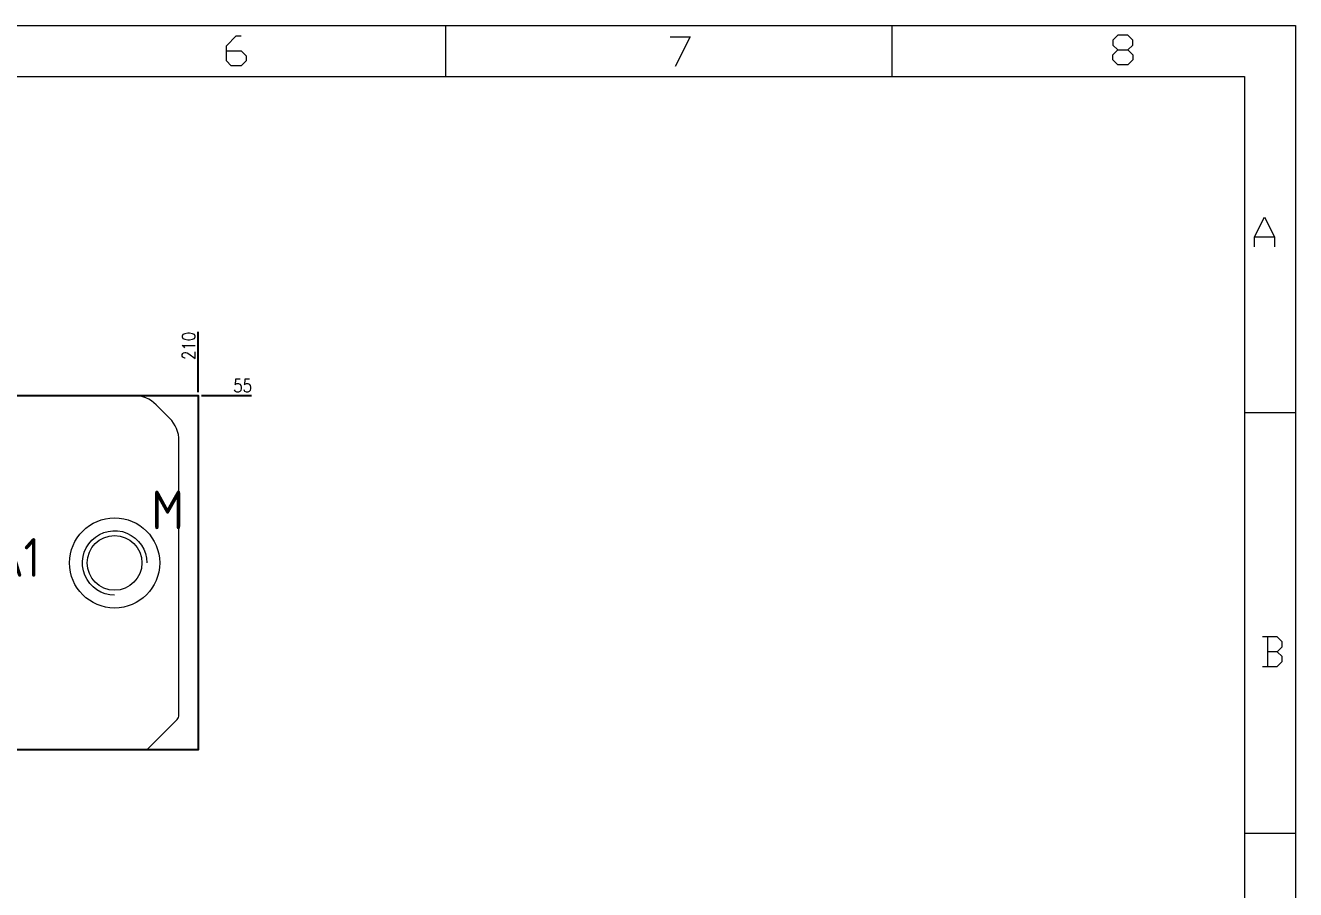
# Model space of a CAD drawing. Header units: millimetres. Extents: x 88508 to 142116, y -5268 to 20283.
# Drawn here: x 107533.2 to 107730.5, y 4156.6 to 4290.8 of the extents above; entities that cross this region are included whole.
import ezdxf
from ezdxf.enums import TextEntityAlignment as Align

# ---------------------------------------------------------------- set-up
doc = ezdxf.new("R2010")
doc.units = ezdxf.units.MM
doc.linetypes.add('HIDDEN', pattern=[0])
for name, color, linetype in [('DIM', 4, 'Continuous'), ('PRESS', 3, 'Continuous'), ('PS_P', 2, 'Continuous'), ('TEXT', 4, 'Continuous')]:
    doc.layers.add(name, color=color, linetype=linetype)
doc.styles.add('gbenor', font='gbenor.shx', dxfattribs={"bigfont": 'gbcbig.shx'})
doc.styles.add('GBENOR_', font='gbenor.shx', dxfattribs={"bigfont": 'gbcbig'})
doc.styles.get("Standard").update_dxf_attribs({"font": 'txt.shx', "width": 0.85, "bigfont": 'ctxt.shx'})
doc.styles.add('TXT', font='txt.shx', dxfattribs={"width": 0.8, "bigfont": 'ctxt.shx'})
doc.dimstyles.new('T-2-WX', dxfattribs={"dimtxt": 2, "dimasz": 2, "dimexe": 0.5, "dimexo": 0.5, "dimgap": 0.5, "dimtad": 1, "dimtxsty": 'Standard', "dimblk": 'OPEN30', "dimcen": 0, "dimazin": 3, "dimtfac": 1, "dimtmove": 0, "dimatfit": 3, "dimldrblk": 'OPEN30', "dimlwd": -1, "dimlwe": -1})

# ---------------------------------------------------------------- blocks, each defined once
blk = doc.blocks.new('U40')
at = {"color": 254, "lineweight": 18}
for p, q in [((0, 1783.49), (2530.21, 1783.49)), ((1913.09, 1783.49), (1913.09, 1746.46)), ((2237.08, 1783.49), (2237.08, 1746.46)), ((2530.21, 1783.49), (2530.21, 0)), ((37.03, 1746.46), (2493.18, 1746.46)), ((2493.18, 1746.46), (2493.18, 37.03)), ((2493.18, 1502.7), (2530.21, 1502.7)), ((2493.18, 1197.22), (2530.21, 1197.22))]:
    blk.add_line(p, q, dxfattribs=at)
at = {"color": 92, "lineweight": 18}
for points in [[(1753.93, 1765.07), (1764.72, 1765.07), (1768.32, 1761.47), (1768.32, 1757.87), (1764.72, 1754.27), (1757.53, 1754.27), (1753.93, 1757.87), (1753.93, 1768.67), (1761.12, 1775.87), (1764.72, 1775.87)], [(2076.24, 1775.18), (2090.63, 1775.18), (2079.84, 1753.58)], [(2408.43, 1765.67), (2412.02, 1762.07), (2412.02, 1758.47), (2408.43, 1754.87), (2401.23, 1754.87), (2397.64, 1758.47), (2397.64, 1762.07), (2401.23, 1765.67), (2408.43, 1765.67), (2412.02, 1769.27), (2412.02, 1772.87), (2408.43, 1776.47), (2401.23, 1776.47), (2397.64, 1772.87), (2397.64, 1769.27), (2401.23, 1765.67)], [(2500.44, 1622.77), (2500.44, 1629.97), (2507.63, 1644.37), (2514.83, 1629.97), (2514.83, 1622.77)], [(2500.44, 1629.97), (2514.83, 1629.97)], [(2516.93, 1329.01), (2520.53, 1332.61), (2520.53, 1336.21), (2516.93, 1339.81), (2506.14, 1339.81)], [(2509.74, 1339.81), (2509.74, 1318.21)], [(2506.14, 1318.21), (2516.93, 1318.21), (2520.53, 1321.81), (2520.53, 1325.41), (2516.93, 1329.01), (2509.74, 1329.01)]]:
    blk.add_lwpolyline(points, dxfattribs=at)
at = {"lineweight": 18, "style": 'GBENOR_'}
blk.add_attdef('文档路径', (2125.95, 386.89), '', height=17.76, dxfattribs=at)
at = {"lineweight": 20, "style": 'TXT'}
for tag, height, p in [('18-**-**', 16.35, (1866.64, 256.17)), ('客户名称', 16.13, (1741.09, 133.98, 0)), ('料厚:', 16.13, (1741.26, 93.16, 0))]:
    blk.add_attdef(tag, text='', height=height, dxfattribs=at).set_placement(p, align=Align.MIDDLE)
for tag, p, height in [('88888', (1850.91, 207.46), 14.86), ('材质:', (1691.18, 167.99, 0), 16.13), ('核准', (1869.36, 127.52, 0), 16.13), ('设计', (1868.77, 88.3, 0), 16.13), ('绘图', (1868.24, 49.08, 0), 16.13)]:
    blk.add_attdef(tag, p, '', height=height, dxfattribs=at)
for tag, p, height, width in [('3', (2234.72, 206.9), 15.83, 0.7), ('4', (2234.72, 167.41), 15.83, 0.7), ('核准日期', (2041.07, 124.18, 0), 16.13, 0.68), ('设计日期', (2041.07, 84.45, 0), 16.13, 0.68), ('1', (2251.89, 85.86), 14.61, 0.7), ('绘图日期', (2040.91, 46.43, 0), 16.13, 0.68), ('2', (2234.96, 49.23), 14.61, 0.7)]:
    blk.add_attdef(tag, p, '', height=height, dxfattribs=dict(at, width=width))
blk = doc.blocks.new('*D9684')
at = {"layer": 'Defpoints', "color": 0}
for p in [(107560.1, 4233.34), (107565.1, 4233.34), (107350.1, 4178.34)]:
    blk.add_point(p, dxfattribs=at)
at = {"layer": 'DIM', "color": 0}
blk.add_line((107560.6, 4233.34), (107568.35, 4233.34), dxfattribs=at)
at = {"layer": 'DIM', "color": 0, "insert": (107566.98, 4234.84), "char_height": 2, "attachment_point": 5}
blk.add_mtext('55', dxfattribs=at)
blk = doc.blocks.new('_Open30')
blk = doc.blocks.new('*D9687')
at = {"layer": 'Defpoints', "color": 0}
for p in [(107560.1, 4238.34), (107560.1, 4233.34), (107350.1, 4178.34)]:
    blk.add_point(p, dxfattribs=at)
at = {"layer": 'DIM', "color": 0}
blk.add_line((107560.1, 4233.84), (107560.1, 4243.21), dxfattribs=at)
at = {"layer": 'DIM', "color": 0, "insert": (107558.6, 4241.03), "char_height": 2, "attachment_point": 5, "rotation": 90}
blk.add_mtext('210', dxfattribs=at)

msp = doc.modelspace()

# ---------------------------------------------------------------- linework, layer by layer
at = {"layer": 'PRESS', "color": 8, "linetype": 'HIDDEN'}
msp.add_lwpolyline([(107350.099, 4178.342), (107350.099, 4233.342), (107560.099, 4233.342), (107560.099, 4178.342)], close=True, dxfattribs=at)
at = {"layer": 'PS_P', "color": 1, "linetype": 'Continuous', "lineweight": 15}
msp.add_lwpolyline([(107557.099, 4226.281, 0.1989124), (107555.634, 4229.817), (107553.573, 4231.878, 0.1989124), (107550.038, 4233.342), (107510.099, 4233.342, 0.4142136), (107506.099, 4229.342), (107506.099, 4182.342, 0.4142136), (107510.099, 4178.342), (107551.685, 4178.342, 0.1989124), (107552.392, 4178.635), (107556.806, 4183.049, 0.1989124), (107557.099, 4183.757)], format="xyb", close=True, dxfattribs=at)
at = {"layer": 'PS_P', "lineweight": 18}
msp.add_lwpolyline([(107547.099, 4202.342, -2.4142136), (107552.099, 4207.342)], format="xyb", dxfattribs=at)
at = {"layer": 'PS_P', "linetype": 'HIDDEN', "lineweight": 18, "ltscale": 5}
msp.add_circle((107547.099, 4207.342), 7, dxfattribs=at)
at = {"layer": 'PS_P', "lineweight": 18}
msp.add_circle((107547.099, 4207.342), 4.25, dxfattribs=at)

# ---------------------------------------------------------------- block references
at = {"ltscale": 3, "xscale": 0.2138914329148125, "yscale": 0.2138914329122806, "zscale": 0.2138914329126691}
msp.add_blockref('U40', (107189.305, 3909.301), dxfattribs=at)

# ---------------------------------------------------------------- texts
at = {"layer": 'TEXT', "color": 7, "style": 'gbenor'}
for s, p in [('M', (107555.337, 4215.58)), ('A1', (107531.95, 4208.194))]:
    msp.add_text(s, height=6, dxfattribs=at).set_placement(p, align=Align.MIDDLE_CENTER)

# ---------------------------------------------------------------- dimensions: what is measured, and where the dimension line sits
at = {"layer": 'DIM'}
for offset, dtype, picture, middle in [((0, 5), 1, '*D9687', (107558.599, 4241.028)), ((5, 0), 0, '*D9684', (107566.975, 4234.842))]:
    dim = msp.add_ordinate_dim(feature_location=(107560.099, 4233.342), offset=offset, dtype=dtype, origin=(107350.099, 4178.342), dimstyle='T-2-WX', dxfattribs=at)
    dim.commit()
    dim.dimension.update_dxf_attribs({"geometry": picture, "text_midpoint": middle})

doc.saveas('drawing.dxf')
